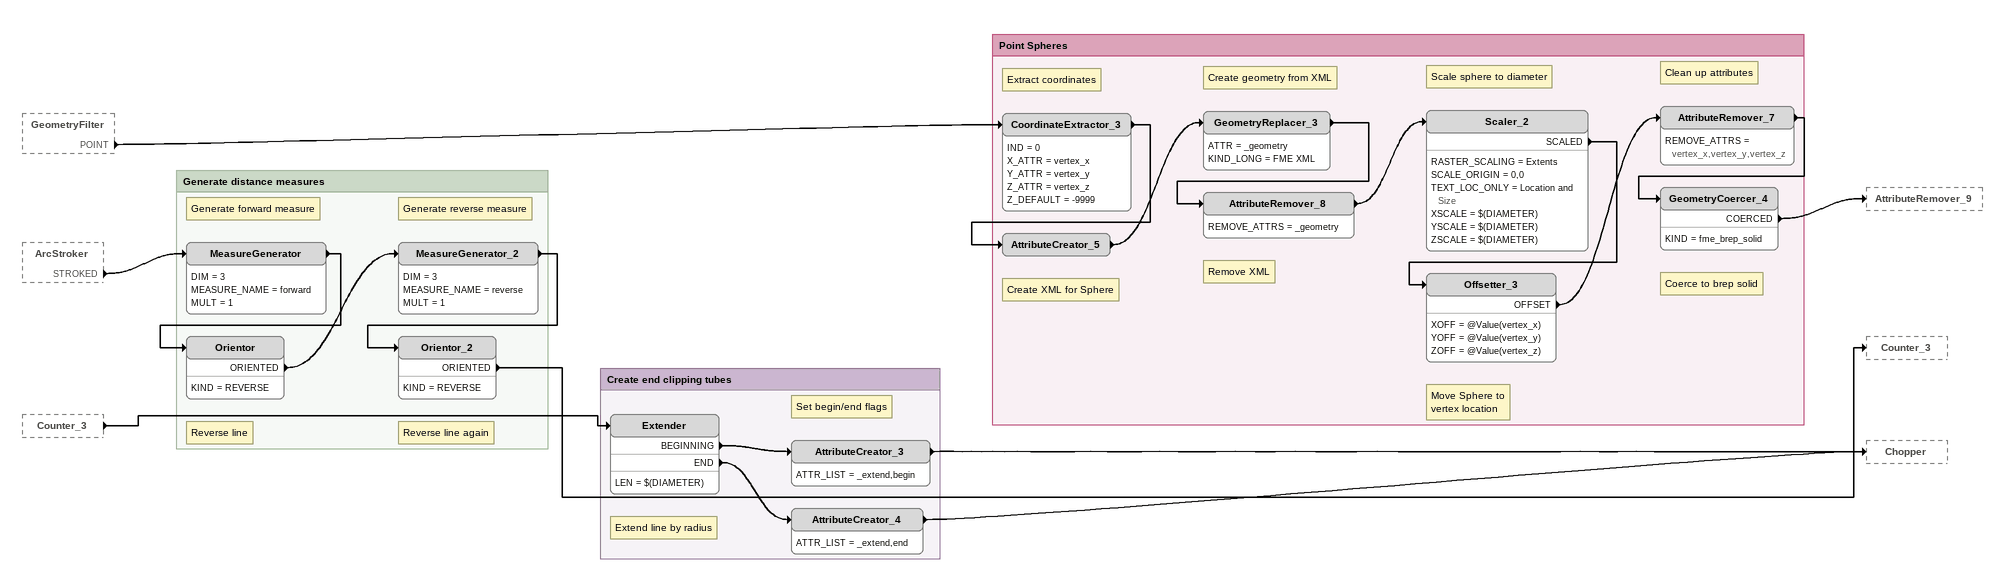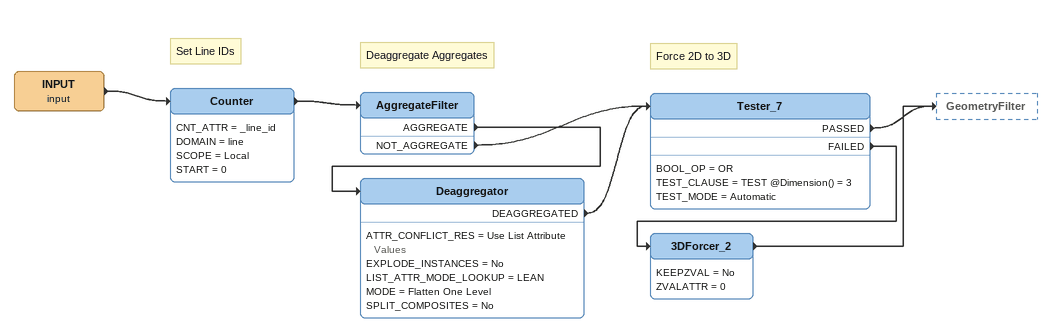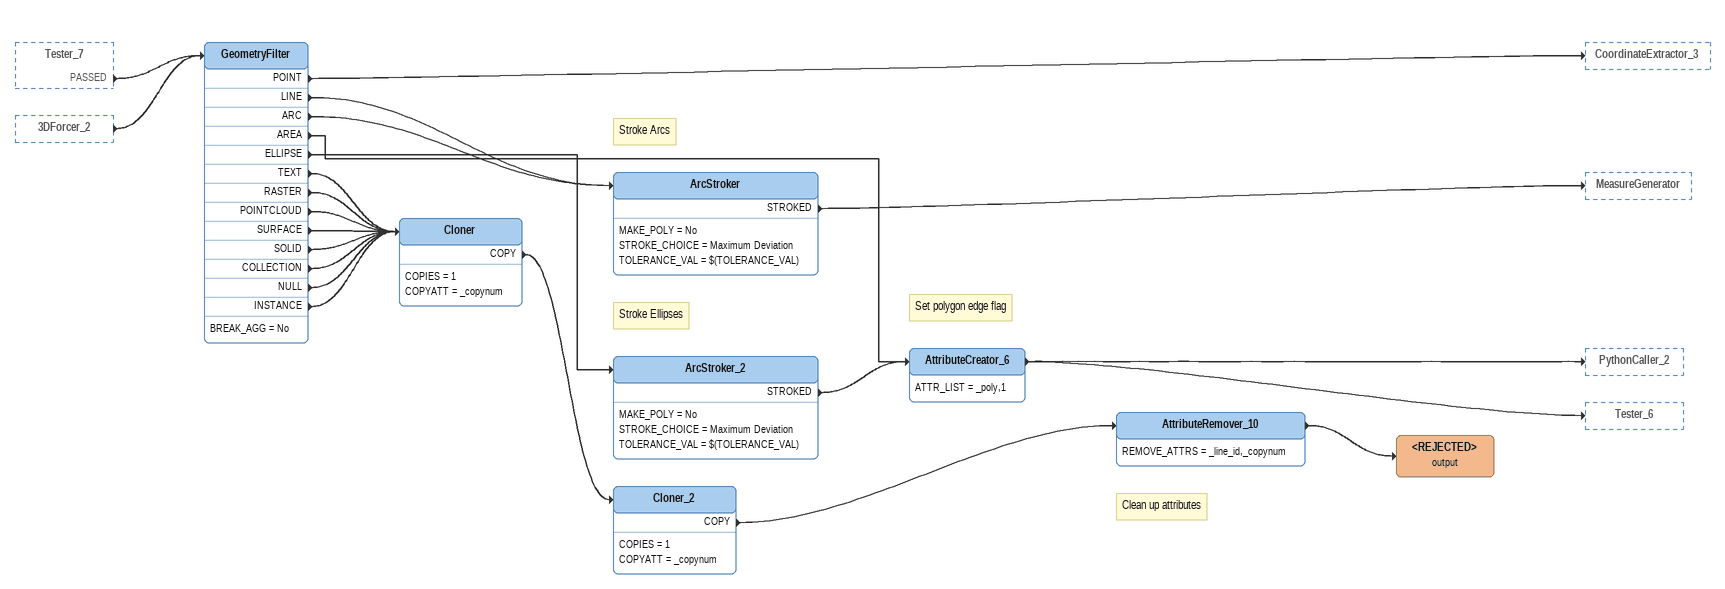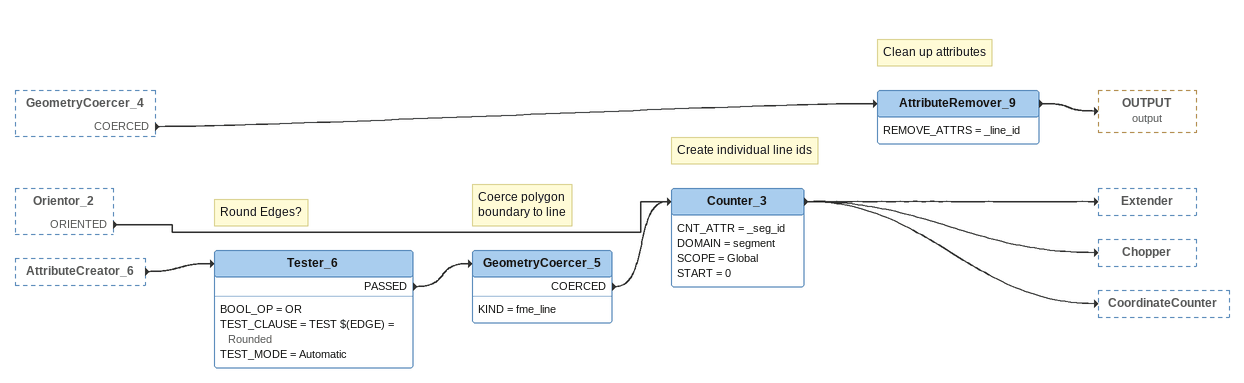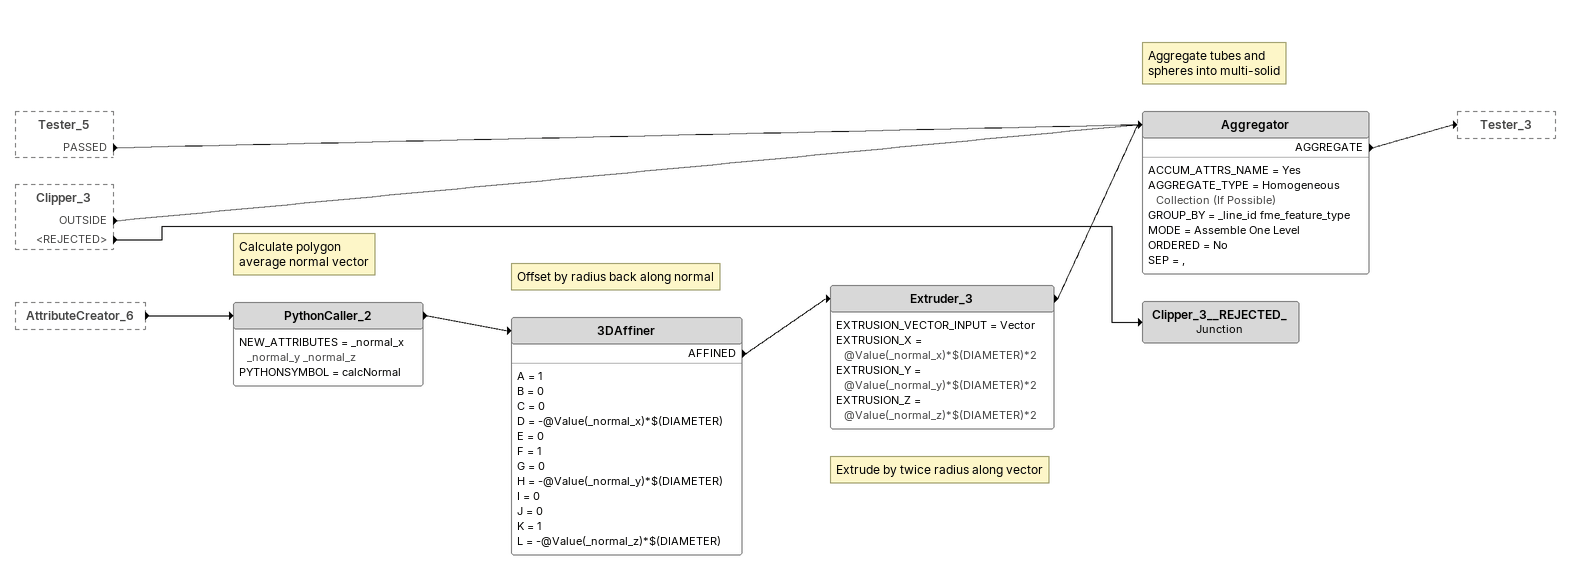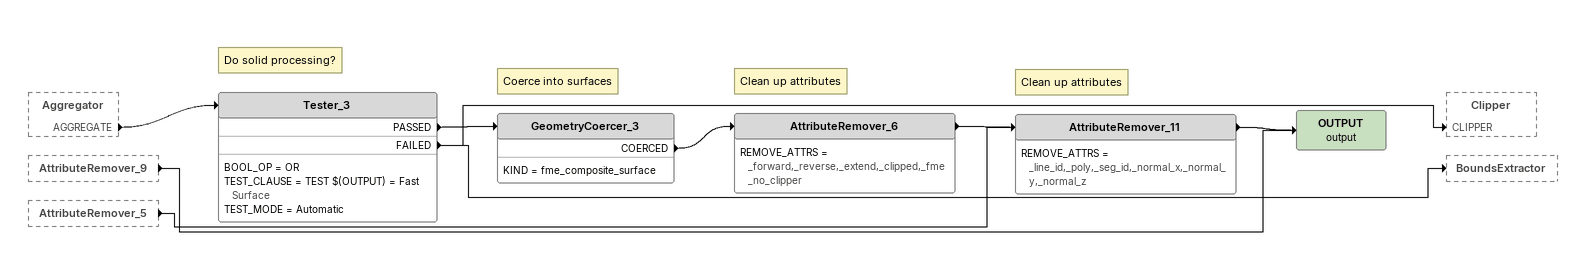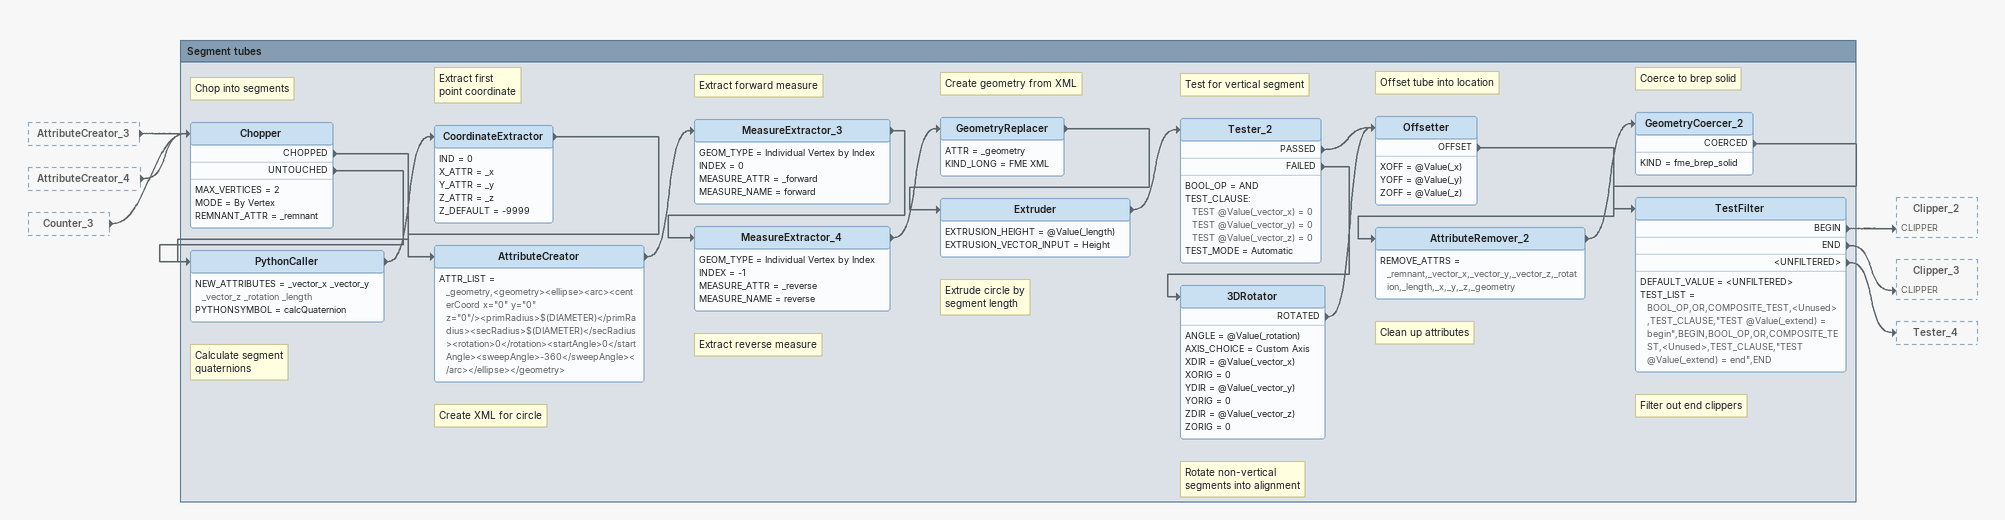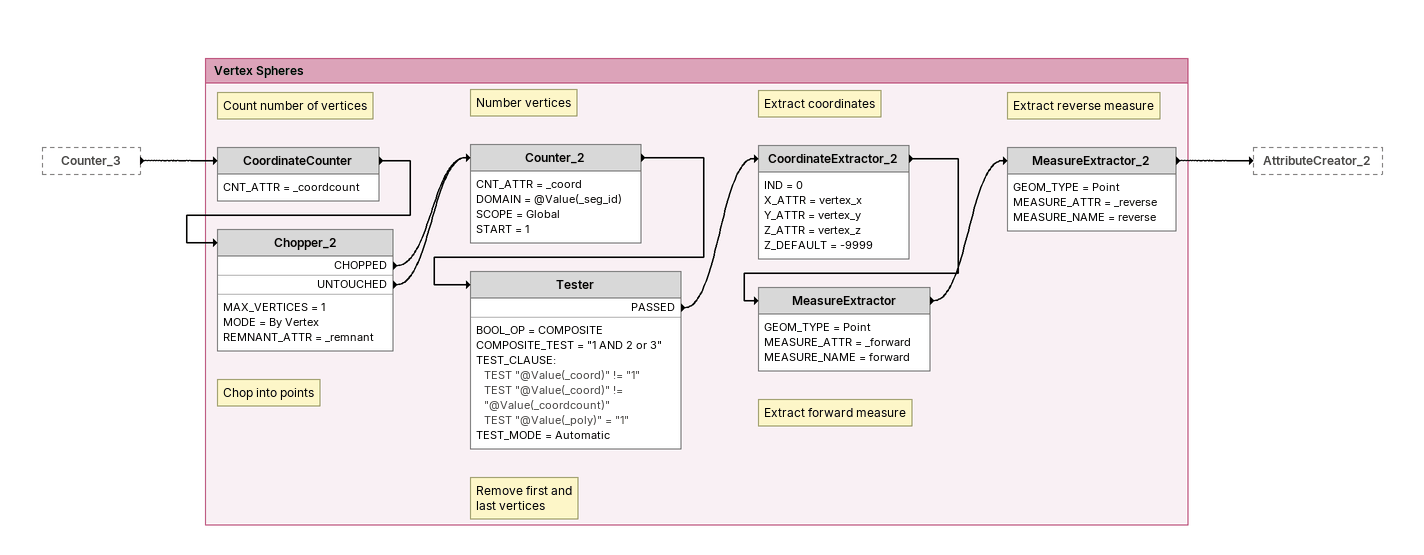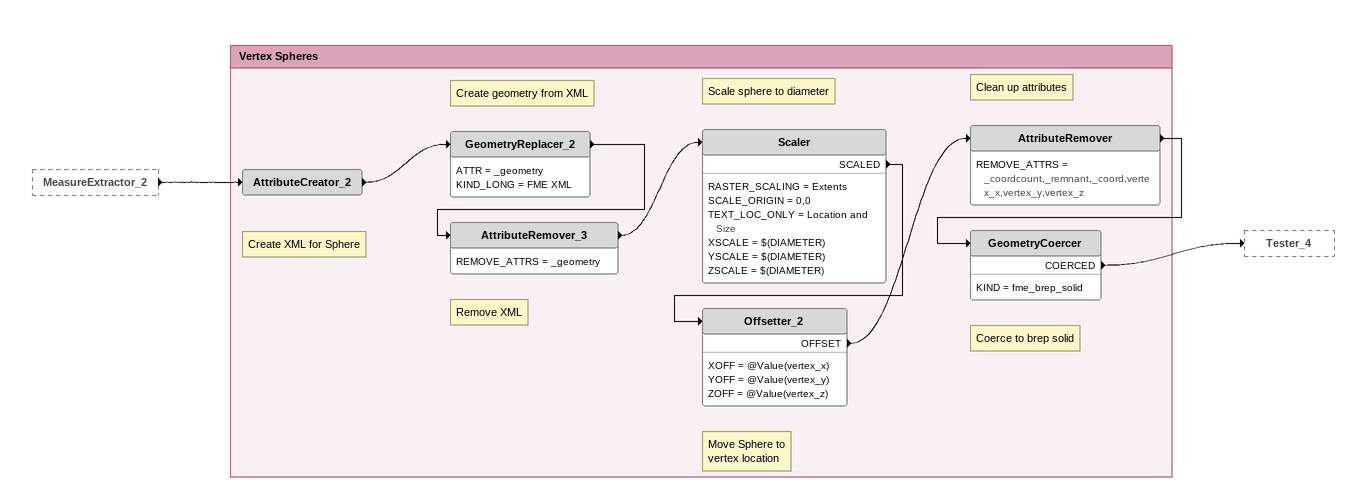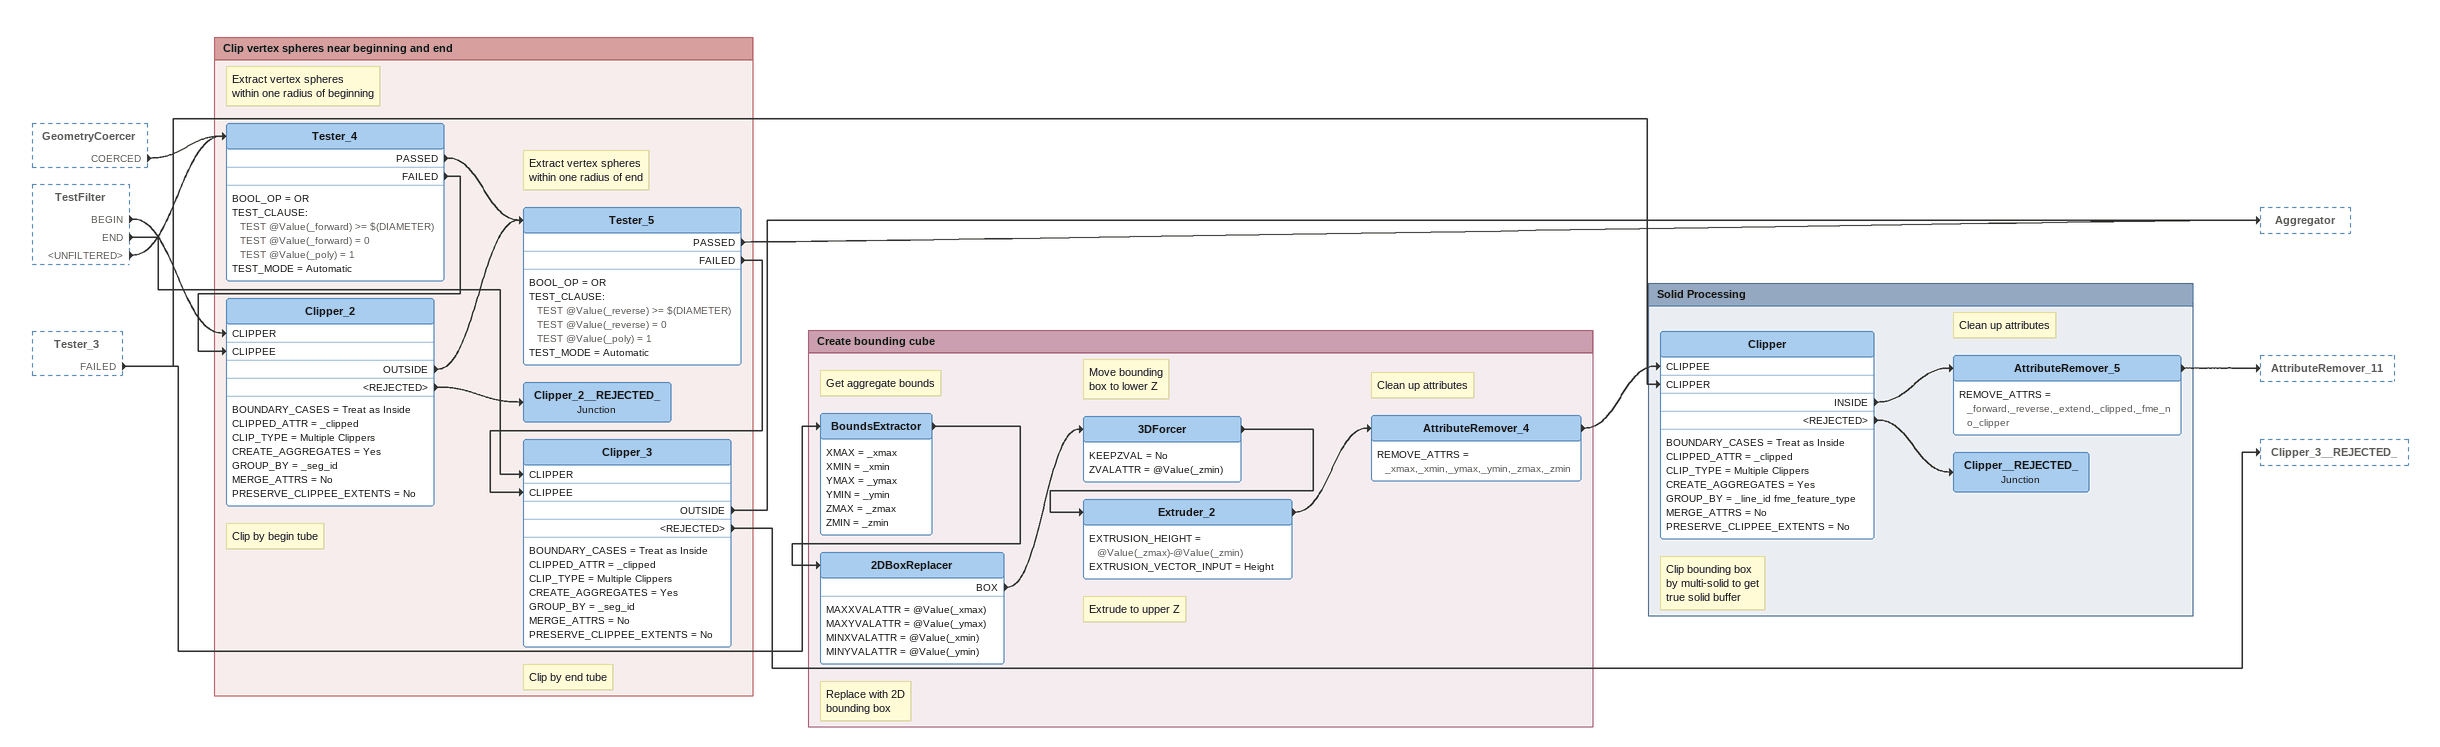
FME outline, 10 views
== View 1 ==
GeometryFilter [outside]
    POINT -> CoordinateExtractor_3
ArcStroker [outside]
    STROKED -> MeasureGenerator
Counter_3 [outside]
    -> Extender

Bookmark: Point Spheres
Note: Extract coordinates
CoordinateExtractor_3
    IND = 0
    X_ATTR = vertex_x
    Y_ATTR = vertex_y
    Z_ATTR = vertex_z
    Z_DEFAULT = -9999
    -> AttributeCreator_5
Note: Create XML for Sphere
AttributeCreator_5
    -> GeometryReplacer_3
Note: Create geometry from XML
GeometryReplacer_3
    ATTR = _geometry
    KIND_LONG = FME XML
    -> AttributeRemover_8
Note: Remove XML
AttributeRemover_8
    REMOVE_ATTRS = _geometry
    -> Scaler_2
Note: Scale sphere to diameter
Scaler_2
    RASTER_SCALING = Extents
    SCALE_ORIGIN = 0,0
    TEXT_LOC_ONLY = Location and Size
    XSCALE = $(DIAMETER)
    YSCALE = $(DIAMETER)
    ZSCALE = $(DIAMETER)
    SCALED -> Offsetter_3
Note: Move Sphere to / vertex location
Offsetter_3
    XOFF = @Value(vertex_x)
    YOFF = @Value(vertex_y)
    ZOFF = @Value(vertex_z)
    OFFSET -> AttributeRemover_7
Note: Clean up attributes
AttributeRemover_7
    REMOVE_ATTRS = vertex_x,vertex_y,vertex_z
    -> GeometryCoercer_4
Note: Coerce to brep solid
GeometryCoercer_4
    KIND = fme_brep_solid
    COERCED -> AttributeRemover_9

Bookmark: Generate distance measures
Note: Generate forward measure
MeasureGenerator
    DIM = 3
    MEASURE_NAME = forward
    MULT = 1
    -> Orientor
Note: Reverse line
Orientor
    KIND = REVERSE
    ORIENTED -> MeasureGenerator_2
Note: Generate reverse measure
MeasureGenerator_2
    DIM = 3
    MEASURE_NAME = reverse
    MULT = 1
    -> Orientor_2
Note: Reverse line again
Orientor_2
    KIND = REVERSE
    ORIENTED -> Counter_3

Bookmark: Create end clipping tubes
Note: Extend line by radius
Extender
    LEN = $(DIAMETER)
    BEGINNING -> AttributeCreator_3
    END -> AttributeCreator_4
Note: Set begin/end flags
AttributeCreator_3
    ATTR_LIST = _extend,begin
    -> Chopper
AttributeCreator_4
    ATTR_LIST = _extend,end
    -> Chopper

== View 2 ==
INPUT (input)
    -> Counter
Note: Set Line IDs
Counter
    CNT_ATTR = _line_id
    DOMAIN = line
    SCOPE = Local
    START = 0
    -> AggregateFilter
Note: Deaggregate Aggregates
AggregateFilter
    AGGREGATE -> Deaggregator
    NOT_AGGREGATE -> Tester_7
Deaggregator
    ATTR_CONFLICT_RES = Use List Attribute Values
    EXPLODE_INSTANCES = No
    LIST_ATTR_MODE_LOOKUP = LEAN
    MODE = Flatten One Level
    SPLIT_COMPOSITES = No
    DEAGGREGATED -> Tester_7
Note: Force 2D to 3D
Tester_7
    BOOL_OP = OR
    TEST_CLAUSE = TEST @Dimension() = 3
    TEST_MODE = Automatic
    PASSED -> GeometryFilter
    FAILED -> 3DForcer_2
3DForcer_2
    KEEPZVAL = No
    ZVALATTR = 0
    -> GeometryFilter

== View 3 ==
Tester_7 [outside]
    PASSED -> GeometryFilter
3DForcer_2 [outside]
    -> GeometryFilter
GeometryFilter
    BREAK_AGG = No
    POINT -> CoordinateExtractor_3
    LINE -> ArcStroker
    ARC -> ArcStroker
    AREA -> AttributeCreator_6
    ELLIPSE -> ArcStroker_2
    TEXT -> Cloner
    RASTER -> Cloner
    POINTCLOUD -> Cloner
    SURFACE -> Cloner
    SOLID -> Cloner
    COLLECTION -> Cloner
    NULL -> Cloner
    INSTANCE -> Cloner
Note: Stroke Arcs
ArcStroker
    MAKE_POLY = No
    STROKE_CHOICE = Maximum Deviation
    TOLERANCE_VAL = $(TOLERANCE_VAL)
    STROKED -> MeasureGenerator
Cloner
    COPIES = 1
    COPYATT = _copynum
    COPY -> Cloner_2
Cloner_2
    COPIES = 1
    COPYATT = _copynum
    COPY -> AttributeRemover_10
Note: Clean up attributes
AttributeRemover_10
    REMOVE_ATTRS = _line_id,_copynum
    -> <REJECTED> (output)
<REJECTED> (output)
Note: Stroke Ellipses
ArcStroker_2
    MAKE_POLY = No
    STROKE_CHOICE = Maximum Deviation
    TOLERANCE_VAL = $(TOLERANCE_VAL)
    STROKED -> AttributeCreator_6
Note: Set polygon edge flag
AttributeCreator_6
    ATTR_LIST = _poly,1
    -> PythonCaller_2
    -> Tester_6

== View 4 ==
GeometryCoercer_4 [outside]
    COERCED -> AttributeRemover_9
Orientor_2 [outside]
    ORIENTED -> Counter_3
AttributeCreator_6 [outside]
    -> Tester_6
Note: Clean up attributes
AttributeRemover_9
    REMOVE_ATTRS = _line_id
    -> OUTPUT (output)
Note: Round Edges?
Tester_6
    BOOL_OP = OR
    TEST_CLAUSE = TEST $(EDGE) = Rounded
    TEST_MODE = Automatic
    PASSED -> GeometryCoercer_5
Note: Coerce polygon / boundary to line
GeometryCoercer_5
    KIND = fme_line
    COERCED -> Counter_3
Note: Create individual line ids
Counter_3
    CNT_ATTR = _seg_id
    DOMAIN = segment
    SCOPE = Global
    START = 0
    -> Extender
    -> Chopper
    -> CoordinateCounter

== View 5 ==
Tester_5 [outside]
    PASSED -> Aggregator
Clipper_3 [outside]
    OUTSIDE -> Aggregator
    <REJECTED> -> Clipper_3__REJECTED_
AttributeCreator_6 [outside]
    -> PythonCaller_2
Clipper_3__REJECTED_: Junction
Note: Calculate polygon / average normal vector
PythonCaller_2
    NEW_ATTRIBUTES = _normal_x _normal_y _normal_z
    PYTHONSYMBOL = calcNormal
    -> 3DAffiner
Note: Offset by radius back along normal
3DAffiner
    A = 1
    B = 0
    C = 0
    D = -@Value(_normal_x)*$(DIAMETER)
    E = 0
    F = 1
    G = 0
    H = -@Value(_normal_y)*$(DIAMETER)
    I = 0
    J = 0
    K = 1
    L = -@Value(_normal_z)*$(DIAMETER)
    AFFINED -> Extruder_3
Note: Extrude by twice radius along vector
Extruder_3
    EXTRUSION_VECTOR_INPUT = Vector
    EXTRUSION_X = @Value(_normal_x)*$(DIAMETER)*2
    EXTRUSION_Y = @Value(_normal_y)*$(DIAMETER)*2
    EXTRUSION_Z = @Value(_normal_z)*$(DIAMETER)*2
    -> Aggregator
Note: Aggregate tubes and / spheres into multi-solid
Aggregator
    ACCUM_ATTRS_NAME = Yes
    AGGREGATE_TYPE = Homogeneous Collection (If Possible)
    GROUP_BY = _line_id fme_feature_type
    MODE = Assemble One Level
    ORDERED = No
    SEP = ,
    AGGREGATE -> Tester_3

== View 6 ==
Aggregator [outside]
    AGGREGATE -> Tester_3
AttributeRemover_9 [outside]
    -> OUTPUT (output)
AttributeRemover_5 [outside]
    -> AttributeRemover_11
Note: Do solid processing?
Tester_3
    BOOL_OP = OR
    TEST_CLAUSE = TEST $(OUTPUT) = Fast Surface
    TEST_MODE = Automatic
    PASSED -> GeometryCoercer_3
    FAILED -> Clipper [CLIPPER]
    FAILED -> BoundsExtractor
Note: Coerce into surfaces
GeometryCoercer_3
    KIND = fme_composite_surface
    COERCED -> AttributeRemover_6
Note: Clean up attributes
AttributeRemover_6
    REMOVE_ATTRS = _forward,_reverse,_extend,_clipped,_fme_no_clipper
    -> AttributeRemover_11
Note: Clean up attributes
AttributeRemover_11
    REMOVE_ATTRS = _line_id,_poly,_seg_id,_normal_x,_normal_y,_normal_z
    -> OUTPUT (output)
OUTPUT (output)

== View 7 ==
AttributeCreator_3 [outside]
    -> Chopper
AttributeCreator_4 [outside]
    -> Chopper
Counter_3 [outside]
    -> Chopper

Bookmark: Segment tubes
Note: Chop into segments
Chopper
    MAX_VERTICES = 2
    MODE = By Vertex
    REMNANT_ATTR = _remnant
    CHOPPED -> PythonCaller
    UNTOUCHED -> PythonCaller
Note: Calculate segment / quaternions
PythonCaller
    NEW_ATTRIBUTES = _vector_x _vector_y _vector_z _rotation _length
    PYTHONSYMBOL = calcQuaternion
    -> CoordinateExtractor
Note: Extract first / point coordinate
CoordinateExtractor
    IND = 0
    X_ATTR = _x
    Y_ATTR = _y
    Z_ATTR = _z
    Z_DEFAULT = -9999
    -> AttributeCreator
Note: Create XML for circle
AttributeCreator
    ATTR_LIST = _geometry,<geometry><ellipse><arc><centerCoord x="0" y="0" z="0"/><primRadius>$(DIAMETER)</primRadius><secRadius>$(DIAMETER)</secRadius><rotation>0</rotation><startAngle>0</startAngle><sweepAngle>-360</sweepAngle></arc></ellipse></geometry>
    -> MeasureExtractor_3
Note: Extract forward measure
MeasureExtractor_3
    GEOM_TYPE = Individual Vertex by Index
    INDEX = 0
    MEASURE_ATTR = _forward
    MEASURE_NAME = forward
    -> MeasureExtractor_4
Note: Extract reverse measure
MeasureExtractor_4
    GEOM_TYPE = Individual Vertex by Index
    INDEX = -1
    MEASURE_ATTR = _reverse
    MEASURE_NAME = reverse
    -> GeometryReplacer
Note: Create geometry from XML
GeometryReplacer
    ATTR = _geometry
    KIND_LONG = FME XML
    -> Extruder
Note: Extrude circle by / segment length
Extruder
    EXTRUSION_HEIGHT = @Value(_length)
    EXTRUSION_VECTOR_INPUT = Height
    -> Tester_2
Note: Test for vertical segment
Tester_2
    BOOL_OP = AND
    TEST_CLAUSE:
      TEST @Value(_vector_x) = 0
      TEST @Value(_vector_y) = 0
      TEST @Value(_vector_z) = 0
    TEST_MODE = Automatic
    PASSED -> Offsetter
    FAILED -> 3DRotator
Note: Rotate non-vertical / segments into alignment
3DRotator
    ANGLE = @Value(_rotation)
    AXIS_CHOICE = Custom Axis
    XDIR = @Value(_vector_x)
    XORIG = 0
    YDIR = @Value(_vector_y)
    YORIG = 0
    ZDIR = @Value(_vector_z)
    ZORIG = 0
    ROTATED -> Offsetter
Note: Offset tube into location
Offsetter
    XOFF = @Value(_x)
    YOFF = @Value(_y)
    ZOFF = @Value(_z)
    OFFSET -> AttributeRemover_2
Note: Clean up attributes
AttributeRemover_2
    REMOVE_ATTRS = _remnant,_vector_x,_vector_y,_vector_z,_rotation,_length,_x,_y,_z,_geometry
    -> GeometryCoercer_2
Note: Coerce to brep solid
GeometryCoercer_2
    KIND = fme_brep_solid
    COERCED -> TestFilter
Note: Filter out end clippers
TestFilter
    DEFAULT_VALUE = <UNFILTERED>
    TEST_LIST = BOOL_OP,OR,COMPOSITE_TEST,<Unused>,TEST_CLAUSE,"TEST @Value(_extend) = begin",BEGIN,BOOL_OP,OR,COMPOSITE_TEST,<Unused>,TEST_CLAUSE,"TEST @Value(_extend) = end",END
    BEGIN -> Clipper_2 [CLIPPER]
    END -> Clipper_3 [CLIPPER]
    <UNFILTERED> -> Tester_4

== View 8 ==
Counter_3 [outside]
    -> CoordinateCounter

Bookmark: Vertex Spheres
Note: Count number of vertices
CoordinateCounter
    CNT_ATTR = _coordcount
    -> Chopper_2
Note: Chop into points
Chopper_2
    MAX_VERTICES = 1
    MODE = By Vertex
    REMNANT_ATTR = _remnant
    CHOPPED -> Counter_2
    UNTOUCHED -> Counter_2
Note: Number vertices
Counter_2
    CNT_ATTR = _coord
    DOMAIN = @Value(_seg_id)
    SCOPE = Global
    START = 1
    -> Tester
Note: Remove first and / last vertices
Tester
    BOOL_OP = COMPOSITE
    COMPOSITE_TEST = "1 AND 2 or 3"
    TEST_CLAUSE:
      TEST "@Value(_coord)" != "1"
      TEST "@Value(_coord)" != "@Value(_coordcount)"
      TEST "@Value(_poly)" = "1"
    TEST_MODE = Automatic
    PASSED -> CoordinateExtractor_2
Note: Extract coordinates
CoordinateExtractor_2
    IND = 0
    X_ATTR = vertex_x
    Y_ATTR = vertex_y
    Z_ATTR = vertex_z
    Z_DEFAULT = -9999
    -> MeasureExtractor
Note: Extract forward measure
MeasureExtractor
    GEOM_TYPE = Point
    MEASURE_ATTR = _forward
    MEASURE_NAME = forward
    -> MeasureExtractor_2
Note: Extract reverse measure
MeasureExtractor_2
    GEOM_TYPE = Point
    MEASURE_ATTR = _reverse
    MEASURE_NAME = reverse
    -> AttributeCreator_2

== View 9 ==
MeasureExtractor_2 [outside]
    -> AttributeCreator_2

Bookmark: Vertex Spheres
Note: Create XML for Sphere
AttributeCreator_2
    -> GeometryReplacer_2
Note: Create geometry from XML
GeometryReplacer_2
    ATTR = _geometry
    KIND_LONG = FME XML
    -> AttributeRemover_3
Note: Remove XML
AttributeRemover_3
    REMOVE_ATTRS = _geometry
    -> Scaler
Note: Scale sphere to diameter
Scaler
    RASTER_SCALING = Extents
    SCALE_ORIGIN = 0,0
    TEXT_LOC_ONLY = Location and Size
    XSCALE = $(DIAMETER)
    YSCALE = $(DIAMETER)
    ZSCALE = $(DIAMETER)
    SCALED -> Offsetter_2
Note: Move Sphere to / vertex location
Offsetter_2
    XOFF = @Value(vertex_x)
    YOFF = @Value(vertex_y)
    ZOFF = @Value(vertex_z)
    OFFSET -> AttributeRemover
Note: Clean up attributes
AttributeRemover
    REMOVE_ATTRS = _coordcount,_remnant,_coord,vertex_x,vertex_y,vertex_z
    -> GeometryCoercer
Note: Coerce to brep solid
GeometryCoercer
    KIND = fme_brep_solid
    COERCED -> Tester_4

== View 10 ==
GeometryCoercer [outside]
    COERCED -> Tester_4
TestFilter [outside]
    BEGIN -> Clipper_2 [CLIPPER]
    END -> Clipper_3 [CLIPPER]
    <UNFILTERED> -> Tester_4
Tester_3 [outside]
    FAILED -> Clipper [CLIPPER]
    FAILED -> BoundsExtractor

Bookmark: Clip vertex spheres near beginning and end
Note: Extract vertex spheres / within one radius of beginning
Tester_4
    BOOL_OP = OR
    TEST_CLAUSE:
      TEST @Value(_forward) >= $(DIAMETER)
      TEST @Value(_forward) = 0
      TEST @Value(_poly) = 1
    TEST_MODE = Automatic
    PASSED -> Tester_5
    FAILED -> Clipper_2 [CLIPPEE]
Note: Clip by begin tube
Clipper_2
    BOUNDARY_CASES = Treat as Inside
    CLIPPED_ATTR = _clipped
    CLIP_TYPE = Multiple Clippers
    CREATE_AGGREGATES = Yes
    GROUP_BY = _seg_id
    MERGE_ATTRS = No
    PRESERVE_CLIPPEE_EXTENTS = No
    OUTSIDE -> Tester_5
    <REJECTED> -> Clipper_2__REJECTED_
Note: Extract vertex spheres / within one radius of end
Tester_5
    BOOL_OP = OR
    TEST_CLAUSE:
      TEST @Value(_reverse) >= $(DIAMETER)
      TEST @Value(_reverse) = 0
      TEST @Value(_poly) = 1
    TEST_MODE = Automatic
    PASSED -> Aggregator
    FAILED -> Clipper_3 [CLIPPEE]
Note: Clip by end tube
Clipper_3
    BOUNDARY_CASES = Treat as Inside
    CLIPPED_ATTR = _clipped
    CLIP_TYPE = Multiple Clippers
    CREATE_AGGREGATES = Yes
    GROUP_BY = _seg_id
    MERGE_ATTRS = No
    PRESERVE_CLIPPEE_EXTENTS = No
    OUTSIDE -> Aggregator
    <REJECTED> -> Clipper_3__REJECTED_
Clipper_2__REJECTED_: Junction

Bookmark: Create bounding cube
Note: Get aggregate bounds
BoundsExtractor
    XMAX = _xmax
    XMIN = _xmin
    YMAX = _ymax
    YMIN = _ymin
    ZMAX = _zmax
    ZMIN = _zmin
    -> 2DBoxReplacer
Note: Replace with 2D / bounding box
2DBoxReplacer
    MAXXVALATTR = @Value(_xmax)
    MAXYVALATTR = @Value(_ymax)
    MINXVALATTR = @Value(_xmin)
    MINYVALATTR = @Value(_ymin)
    BOX -> 3DForcer
Note: Move bounding / box to lower Z
3DForcer
    KEEPZVAL = No
    ZVALATTR = @Value(_zmin)
    -> Extruder_2
Note: Extrude to upper Z
Extruder_2
    EXTRUSION_HEIGHT = @Value(_zmax)-@Value(_zmin)
    EXTRUSION_VECTOR_INPUT = Height
    -> AttributeRemover_4
Note: Clean up attributes
AttributeRemover_4
    REMOVE_ATTRS = _xmax,_xmin,_ymax,_ymin,_zmax,_zmin
    -> Clipper [CLIPPEE]

Bookmark: Solid Processing
Note: Clip bounding box / by multi-solid to get / true solid buffer
Clipper
    BOUNDARY_CASES = Treat as Inside
    CLIPPED_ATTR = _clipped
    CLIP_TYPE = Multiple Clippers
    CREATE_AGGREGATES = Yes
    GROUP_BY = _line_id fme_feature_type
    MERGE_ATTRS = No
    PRESERVE_CLIPPEE_EXTENTS = No
    INSIDE -> AttributeRemover_5
    <REJECTED> -> Clipper__REJECTED_
Note: Clean up attributes
AttributeRemover_5
    REMOVE_ATTRS = _forward,_reverse,_extend,_clipped,_fme_no_clipper
    -> AttributeRemover_11
Clipper__REJECTED_: Junction
